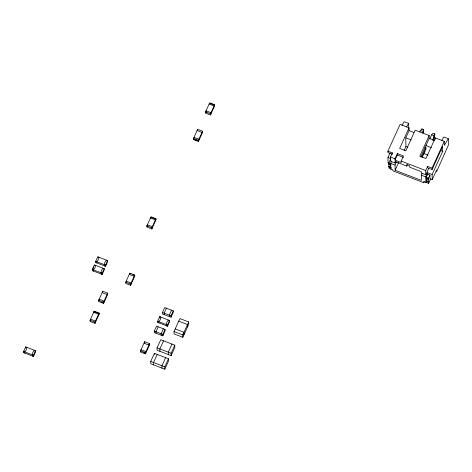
<?xml version="1.0" encoding="UTF-8"?>
<svg xmlns="http://www.w3.org/2000/svg" width="472" height="472" viewBox="0 0 472 472"><rect width="100%" height="100%" fill="white"/><g stroke="black" fill="none" stroke-linecap="round" stroke-linejoin="round"><path stroke-width="0.71" d="M426.564 180.558L426.346 182.487L428.582 183.348L430.635 178.841M433.78 138.597L434.057 136.715M432.924 140.473L434.482 137.051L434.848 133.83L433.172 133.187L431.673 134.797L429.833 138.833M423.667 129.535L423.301 132.75L423.667 129.535L421.992 128.885L420.493 130.496L419.785 132.042M433.762 137.417L434.146 135.375M434.848 133.83L434.482 137.051M426.523 178.156L426.328 180.835C428.918 181.437 428.983 180.894 428.582 183.348M391.105 167.294L388.869 166.433C389.211 163.631 388.031 162.805 391.076 164.816M391.129 168.947L388.893 168.085L389.099 166.109L388.869 166.433M428.564 181.696C428.133 178.74 430.063 178.853 426.293 178.363L426.281 177.301L427.691 174.203L427.673 172.793L432.146 174.51L432.21 179.702L429.974 178.841L429.927 175.065L427.691 174.203M23.6 351.445L25.671 346.896L35.53 350.69L35.542 351.858L33.477 356.407L23.612 352.613L23.6 351.445L33.459 355.233L33.477 356.407M33.459 355.233L35.53 350.69M95.663 261.311L97.733 256.768L107.592 260.556L107.604 261.73L105.539 266.273L95.674 262.479L95.663 261.311L105.521 265.105L105.539 266.273M92.305 269.429L94.376 264.88L104.235 268.674L104.247 269.842L102.182 274.391L92.323 270.598L92.305 269.429L102.164 273.217L102.182 274.391M92.913 269.028L93.798 267.081M105.521 265.105L107.592 260.556M105.521 265.376L106.111 264.078M102.164 273.217L104.235 268.674M98.63 300.334L102.766 291.248L107.693 293.142L107.71 294.31L103.575 303.402L98.642 301.508L98.63 300.334L103.557 302.233L103.575 303.402M90.064 320.258L94.199 311.166L99.132 313.06L99.144 314.234L95.008 323.326L90.081 321.426L90.064 320.258L94.996 322.152L95.008 323.326M98.388 313.237L94.075 311.579L93.686 312.305L98.618 314.328M103.557 302.233L107.693 293.142M94.996 322.152L99.132 313.06M146.88 225.876L151.016 216.784L155.943 218.683L155.961 219.852L151.825 228.944L146.892 227.05L146.88 225.876L151.807 227.775L151.825 228.944M125.682 282.226L129.818 273.135L134.75 275.028L134.768 276.203L130.632 285.294L125.7 283.395L125.682 282.226L130.614 284.12L130.632 285.294M151.807 227.775L155.943 218.683M193.496 138.402L197.632 129.31L202.565 131.21L202.577 132.378L198.441 141.47L193.514 139.576L193.496 138.402L198.429 140.302L198.441 141.47M205.562 111.882L209.698 102.79L214.63 104.684L214.642 105.858L210.506 114.95L205.58 113.05L205.562 111.882L210.494 113.776L210.506 114.95M206.093 111.787L205.703 112.637L205.692 111.728M205.58 113.05L206.093 111.917M130.614 284.12L134.75 275.028M132.774 274.733L134.626 275.447L134.237 276.297L129.304 274.403M198.429 140.302L202.565 131.21M210.494 113.776L214.63 104.684M210.188 103.439L214.5 105.097L214.117 105.952L209.184 104.058M140.491 350.796L144.627 341.704L149.553 343.604L149.571 344.772L145.435 353.864L140.503 351.97L140.491 350.796L145.417 352.696L145.435 353.864M140.503 351.97L141.022 350.832M157.66 321.226L159.731 316.677L169.59 320.47L169.601 321.638L167.536 326.187L157.677 322.394L157.66 321.226L167.519 325.013L167.536 326.187M162.451 312.482L164.698 307.543L173.271 310.841L173.289 312.287L171.041 317.225L162.468 313.933L162.451 312.482L171.023 315.78L171.041 317.225M154.255 331.09L156.503 326.152L165.07 329.45L165.088 330.896L162.84 335.834L154.273 332.542L154.255 331.09L162.822 334.388L162.84 335.834M145.417 352.696L149.553 343.604M166.415 308.204L164.167 313.142L164.185 314.588M158.214 326.813L155.966 331.751L155.984 333.197M171.554 310.181L169.306 315.119L169.324 316.564M163.359 328.789L161.111 333.728L161.129 335.179M171.023 315.78L173.271 310.841M162.822 334.388L165.07 329.45M150.721 361.434L154.409 353.339L168.457 358.744L168.486 361.115L164.805 369.21L150.751 363.806L150.721 361.434L164.775 366.838L164.805 369.21M157.064 347.84L160.745 339.746L174.799 345.144L174.823 347.516L171.141 355.617L157.088 350.212L157.064 347.84L171.112 353.245L171.141 355.617M167.519 325.013L169.59 320.47M157.217 354.419L153.536 362.514L153.565 364.886M163.554 340.825L159.872 348.92L159.902 351.292M174.009 331.533L179.903 318.576L188.688 321.951L188.717 324.323L182.823 337.279L174.038 333.905L174.009 331.533L182.794 334.908L182.823 337.279M165.648 357.664L161.967 365.759L161.996 368.13M171.985 344.064L168.303 352.165L168.333 354.537M164.775 366.838L168.457 358.744M171.112 353.245L174.799 345.144M182.794 334.908L188.688 321.951M391.754 154.049L387.919 152.574L387.901 151.158L400.097 124.354L409.041 127.794L409.077 130.626L405.79 137.842L405.896 146.568L404.103 150.521M389.164 163.147L388.043 162.716L387.978 157.53L390.09 152.887M395.607 161.678L395.023 162.97L390.55 161.247L390.497 157.005L392.374 152.881L387.901 151.158M388.839 163.955L388.828 162.893L390.232 159.802M424.245 181.337L423.644 182.658L392.893 170.834L392.881 169.89L390.645 169.035L390.574 163.371L391.648 161.017M394.97 158.722L397.318 153.565L403.466 155.931L401.123 161.088L401.141 162.504L394.987 160.138L394.97 158.722L390.497 157.005M409.041 127.794L399.66 148.415L405.808 150.78L415.189 130.16L429.166 135.535L429.201 138.367L420.735 156.975M390.645 169.035L391.117 168.002M394.987 160.138L397.336 154.981L397.318 153.565M422.204 173.259L421.325 175.195L421.39 180.387L395.111 170.28L395.046 165.088L396.515 161.867M395.111 170.28L398.71 162.38M395.023 162.97L395.005 161.554L406.746 166.067L407.348 164.752M422.582 133.122L423.284 131.576L420.493 130.496M429.166 135.535L419.785 156.155L425.933 158.515L435.314 137.901L444.258 141.34L444.311 145.352L448.323 138.709L443.851 136.992L441.662 140.615M421.844 156.846L425.945 147.825L424.829 147.394M422.151 157.377L425.956 149.005L425.945 147.825M432.629 139.913L434.464 135.871L431.673 134.797M406.746 166.067L406.728 164.651L409.525 165.725L409.543 167.141L421.284 171.655L421.295 173.071L425.768 174.793L425.72 170.545L427.597 166.421L432.069 168.144L432.087 169.554L427.614 167.837L427.597 166.421M425.768 174.793L428.7 168.351M423.644 182.658L423.632 181.714L425.868 182.575L425.797 176.912L427.673 172.793M432.069 168.144L444.258 141.34M425.868 182.575L426.334 181.543M432.087 169.554L442.636 146.361L442.695 151.317L432.146 174.51M428.529 179.218L428.517 178.156L429.927 175.065M432.21 179.702L436.665 169.908L436.683 171.324L448.4 145.199L448.323 138.709M426.293 178.363L426.464 178.062M426.328 180.835L426.493 180.54M401.967 125.351L404.156 121.729L408.628 123.446L408.693 128.49M406.439 127.068L408.628 123.446M409.077 130.626L413.856 132.467M429.201 138.367L434.665 140.467M440.777 150.58L442.695 151.317M405.79 137.842L411.259 139.948M425.915 145.582L431.384 147.683M405.896 146.568L407.902 147.341M423.49 153.335L428.169 155.135M397.336 154.981L403.483 157.347M401.123 161.088L425.72 170.545M387.978 157.53L390.539 158.509M390.574 163.371L395.046 165.088M421.325 175.195L425.797 176.912M388.828 162.893L391.064 163.755M426.281 177.301L428.517 178.156M388.845 164.427L391.082 165.288M426.299 178.829L428.535 179.69M388.875 166.905L391.111 167.767M426.334 181.307L428.57 182.168M194.257 139.399L198.57 141.057L198.948 139.163L194.016 137.399M150.887 217.203L155.2 218.86M98.04 257.016C100.436 256.084 97.079 263.488 95.969 261.559L95.981 262.467L96.907 262.957M107.286 260.568C106.111 258.432 102.796 265.63 105.215 265.116L105.226 266.025L104.306 265.801M129.694 273.548L130.927 274.02M94.683 265.128C97.079 264.202 93.721 271.606 92.618 269.677L92.63 270.586L93.55 271.07M103.928 268.686C102.754 266.55 99.439 273.748 101.864 273.229L101.869 274.143L100.949 273.913M178.729 321.166L187.508 324.541L187.537 326.913M160.037 316.924C162.433 315.998 159.076 323.403 157.972 321.473L157.978 322.382L158.905 322.866M175.189 328.937L183.974 332.317L184.003 334.689M101.852 302.275L103.698 302.989L104.076 301.095L99.144 299.201L98.772 301.095M143.712 352.737L145.559 353.451L145.936 351.557L141.01 349.793M25.978 347.144C28.373 346.218 25.016 353.622 23.907 351.693L23.919 352.602L24.845 353.086M435.314 137.901L435.332 139.317M421.992 128.885L421.998 129.594M392.374 152.881L392.391 154.297M214.5 105.097L214.512 106.011M210.636 114.531L211.013 112.643L206.081 110.873M202.447 132.532L202.435 131.623L202.051 132.473L197.119 130.579M197.508 129.723L197.514 130.638M193.626 138.249L193.638 139.157M169.295 321.391L169.283 320.482C168.109 318.34 164.793 325.538 167.212 325.025L167.224 325.94L166.303 325.709M159.731 316.677L159.742 317.845M155.831 220.005L155.819 219.096L155.43 219.946L150.497 218.052M154.409 353.339L154.421 354.525M151.949 228.531L152.326 226.637L147.4 224.873M149.441 344.926L149.429 344.017C150.12 346.047 142.273 343.026 144.497 342.123L144.509 343.032M147.01 225.722L147.022 226.637M144.627 341.704L144.638 342.878M140.621 350.643L140.632 351.551M134.626 275.447L134.632 276.356M130.756 284.876L131.133 282.988L126.201 281.218M107.581 294.463L107.569 293.555C108.259 295.584 100.412 292.563 102.636 291.661L102.648 292.569M99.002 313.473L98.63 315.367M95.515 321.149L90.583 319.119L90.205 321.013M95.527 322.187L95.137 322.907L95.126 321.998M94.075 311.579L94.087 312.488M35.235 351.611L35.223 350.702C34.049 348.566 30.733 355.764 33.152 355.245L33.164 356.159L32.243 355.929M25.671 346.896L25.683 348.07"/></g></svg>
